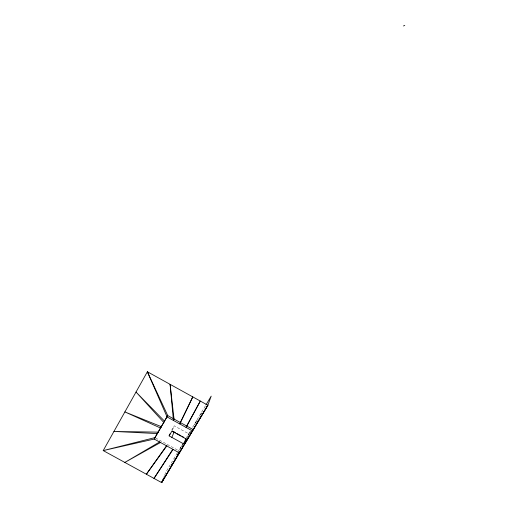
<?xml version="1.0" encoding="UTF-8"?>
<svg xmlns="http://www.w3.org/2000/svg" width="508" height="508" viewBox="0 0 508 508"><rect width="100%" height="100%" fill="white"/><g stroke="black" fill="none" stroke-linecap="round" stroke-linejoin="round"><path stroke-width="0.38" stroke-dasharray="2.54 1.91" d="M201.257 413.988L201.378 413.01M182.48 445.072L181.985 445.605M201.409 412.934L199.911 415.817M187.681 436.531L188.728 433.819L174.212 425.812L171.844 429.844M196.298 421.881L197.123 419.932L195.548 422.91M195.764 422.764L195.898 422.402L195.428 423.342M188.893 434.283L189.033 433.908L188.354 435.083M189.643 432.854L190.265 431.425L189.446 432.892M163.646 477.66L164.503 475.545M164.795 474.84L165.938 472.015L173.209 459.823M195.885 422.891L196.177 422.186M188.995 434.442L189.294 433.718M190.329 432.778L190.627 432.073M182.689 445.052L182.956 444.43M172.491 429.8L174.212 425.812M190.297 432.499L190.564 431.902M189.192 433.407L188.69 434.41M187.179 437.617L187.458 437.051M194.748 424.707L194.939 424.326M199.18 417.297L199.403 416.852M194.494 425.005L194.92 424.161M187.198 437.363L187.382 437.001M179.521 449.872L181.616 446.037M180.492 448.208L180.994 447.275M181.242 446.83L181.489 446.418M173.615 459.143L177.248 453.047M177.654 452.368L183.718 442.208M185.941 438.499L190.183 431.368M192.602 427.304L205.537 405.625M181.788 445.745L182.512 444.57M155.6 437.998L179.21 450.983"/><path stroke-width="0.76" d="M163.074 479.069L161.646 482.6L207.861 405.238L147.377 371.761L103.219 450.59L161.646 482.6L207.861 405.238L211.188 396.138L205.937 404.946M169.996 433.87L169.12 435.883L183.807 443.973L185.941 438.499M181.87 448.075L179.318 452.857L154.229 439.058L103.219 450.59L154.902 437.617L163.779 422.351M171.837 437.382L174.13 431.997M185.833 441.947L207.861 405.238M164.49 421.119L163.849 422.516L136.017 392.036L164.49 421.119L167.723 415.563L147.358 371.754M154.902 437.617L154.229 439.058L167.723 415.563L192.964 429.489L192.424 430.917L167.088 416.947L147.364 371.78M175.273 458.445L174.962 459.01M171.653 464.604L171.406 465.023M179.083 452.107L178.035 453.911M161.646 482.6L179.902 451.364M169.12 435.883L171.92 431.133L186.633 439.236L183.807 443.973M178.499 452.926L178.778 452.45M182.658 446.761L183.445 445.446M184.226 444.132L185.407 442.157M194.513 426.352L194.272 426.714M172.803 449.256L154.007 478.415L173.05 449.415M166.954 445.141L146.361 474.231L166.783 445.967M177.47 454.762L177.705 454.438M159.81 441.846L124.816 462.426L160.509 442.512M403.466 25.959L404.781 25.4M172.123 430.886L175.52 432.759M176.911 433.527L181.077 435.82M182.467 436.588L183.858 437.35M186.665 426.009L186.093 427.431L200.323 401.066L186.665 426.009M180.353 422.529L179.762 423.939L192.78 396.894L180.353 422.529M174.041 419.049L173.425 420.44L170.104 384.34L174.041 419.049M161.277 426.65L160.623 428.06L124.879 411.918L161.277 426.65M158.083 432.143L157.417 433.578L113.951 431.432L158.083 432.143"/></g></svg>
